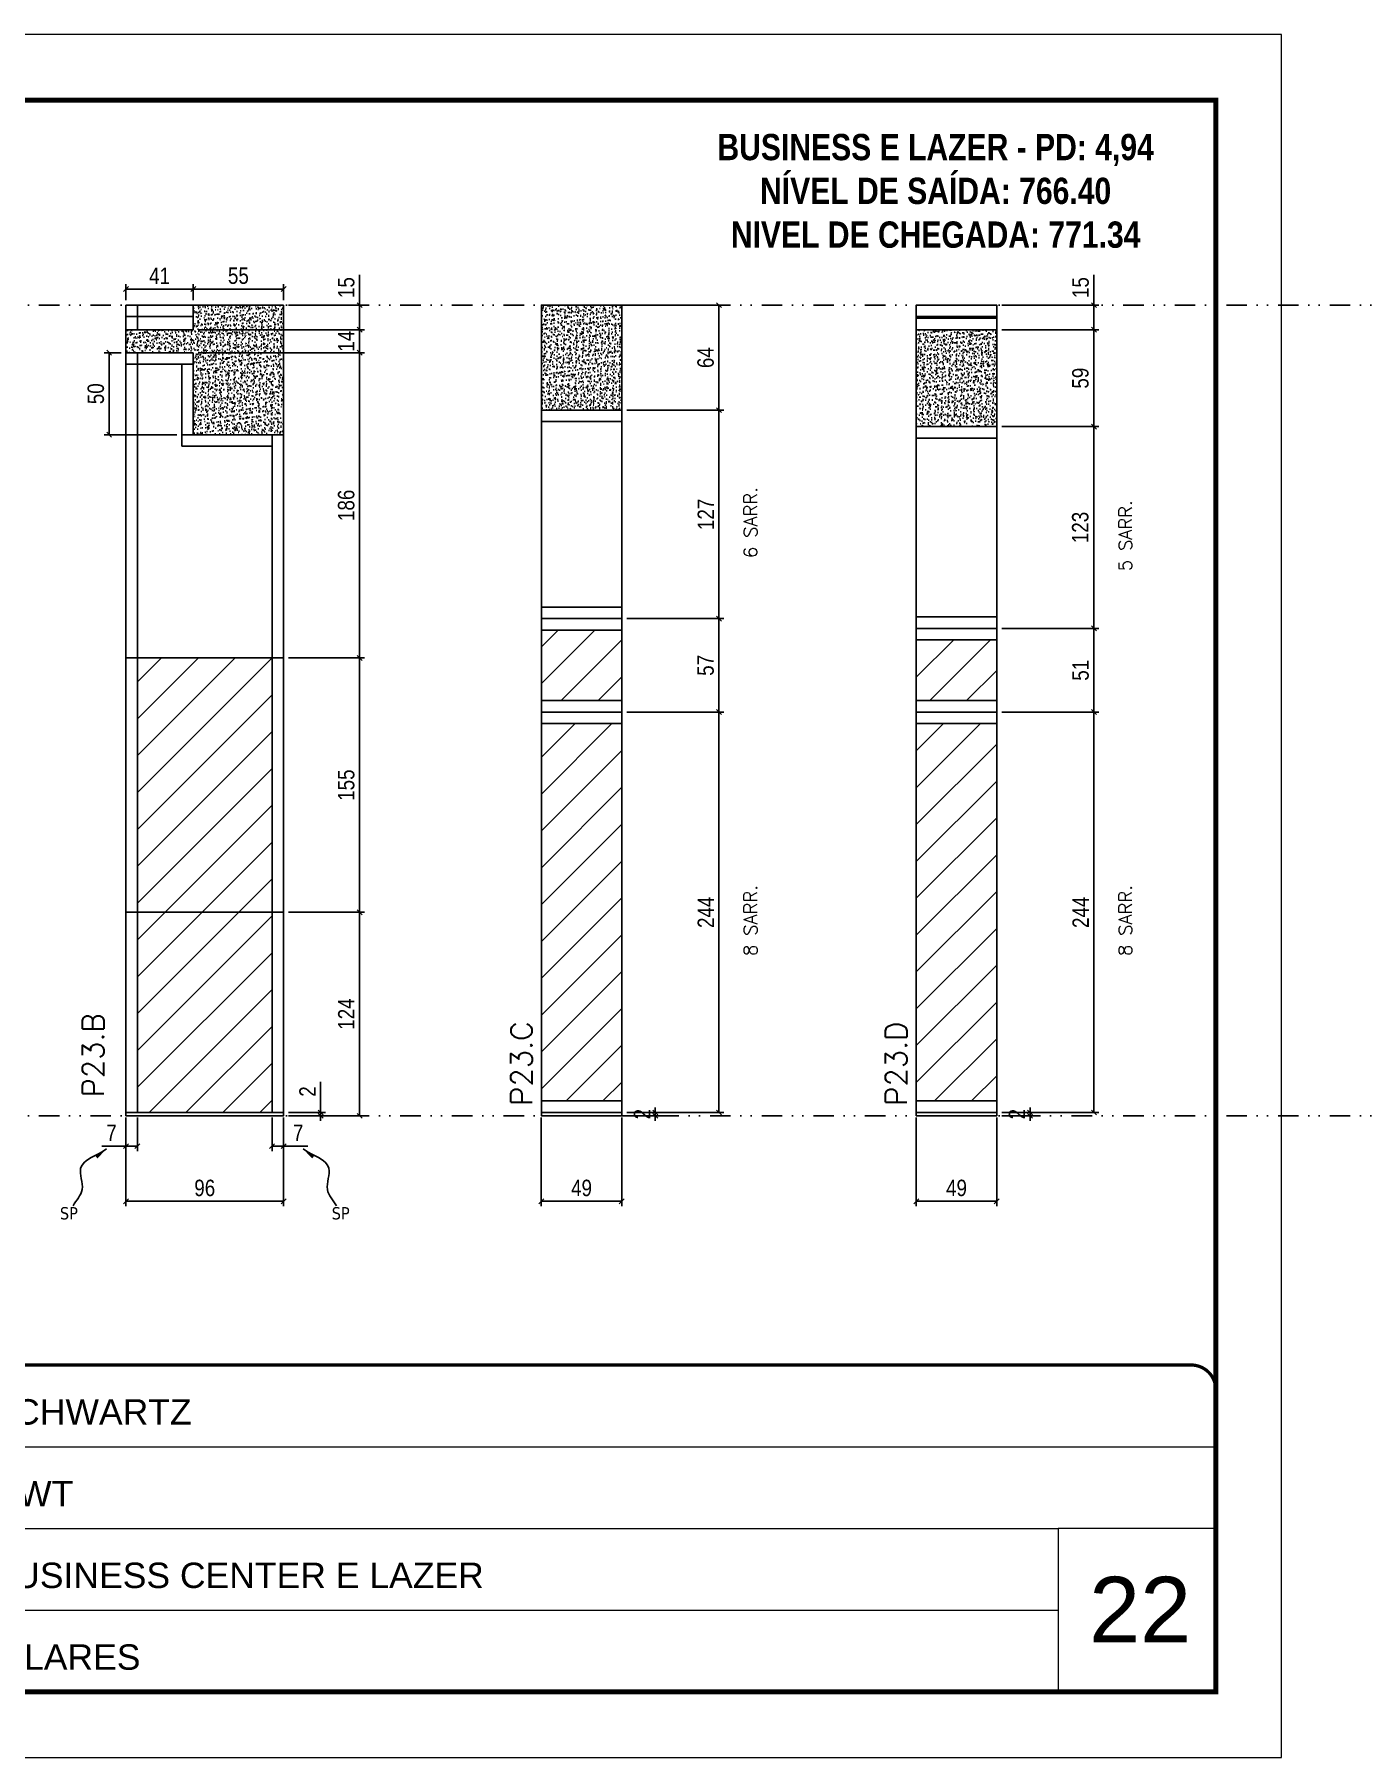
# Model space of a CAD drawing. Extents: x 13379 to 23315, y 867 to 16997.
# Drawn here: x 16710 to 17519, y 10056 to 11106 of the extents above; entities that cross this region are included whole.
import ezdxf

# ---------------------------------------------------------------- set-up
doc = ezdxf.new("R2010")
doc.units = 0
for name, pattern in [('CONTINUO', [0]), ('DASHED', [0.75, 0.5, -0.25]), ('DIVIDE2', [0.625, 0.25, -0.125, 0, -0.125, 0, -0.125]), ('HIDDEN', [0.375, 0.25, -0.125])]:
    doc.linetypes.add(name, pattern=pattern)
for name, color, linetype, lineweight in [('CARIMBO', 255, 'Continuous', 9), ('Folhas', 255, 'Continuous', 9), ('Hachura', 251, 'Continuous', 9), ('SARRAFO DE PRESSAO', 251, 'DASHED', 9), ('Texto Seção', 7, 'Continuous', 15)]:
    doc.layers.add(name, color=color, linetype=linetype, lineweight=lineweight)
for name, color, linetype in [('COTA', 241, 'Continuous'), ('NOMENCLATURA', 7, 'Continuous'), ('Nível', 160, 'Continuous'), ('Painéis', 200, 'Continuous'), ('SARR_2.2x7', 40, 'Continuous'), ('Sarrafo de Pressão', 42, 'HIDDEN'), ('texto', 7, 'Continuous')]:
    doc.layers.add(name, color=color, linetype=linetype)
doc.styles.add('ARIAL', font='arial.ttf')
doc.styles.add('COTA TECNICA', font='techl___.ttf', dxfattribs={"height": 10})
doc.styles.add('COTA TECNICA-50', font='techl___.ttf', dxfattribs={"height": 10})
doc.styles.add('REGUA-120', font='ROMANS.shx', dxfattribs={"height": 15})
doc.styles.add('ROMANC', font='techb___.ttf', dxfattribs={"height": 2.5})
doc.styles.add('ROMANS', font='romans.shx')
doc.styles.get("Standard").update_dxf_attribs({"font": 'arial.ttf'})
doc.styles.add('Tecnologia', font='')
doc.styles.get('Tecnologia').set_extended_font_data('Forgotten Futurist')
doc.dimstyles.new('COTA PAINEL-50', dxfattribs={"dimtxt": 10, "dimasz": 3, "dimexe": 3, "dimexo": 3, "dimgap": 3, "dimtad": 1, "dimdec": 1, "dimzin": 12, "dimdsep": 46, "dimtxsty": 'COTA TECNICA-50', "dimblk1": 'OBLIQUE', "dimblk2": 'OBLIQUE', "dimsah": 1, "dimcen": 0.9, "dimclrd": 4, "dimclre": 4, "dimclrt": 240, "dimadec": 1, "dimazin": 3, "dimtfac": 1, "dimtdec": 1, "dimtmove": 0, "dimatfit": 3, "dimfxl": 1, "dimtolj": 1, "dimtzin": 12, "dimarcsym": 0})
doc.dimstyles.new('PAINEL', dxfattribs={"dimtxt": 10, "dimasz": 3, "dimexe": 3, "dimexo": 3, "dimgap": 3, "dimtad": 1, "dimdec": 1, "dimzin": 12, "dimdsep": 46, "dimtxsty": 'COTA TECNICA', "dimblk1": 'OBLIQUE', "dimblk2": 'OBLIQUE', "dimsah": 1, "dimcen": 0.9, "dimclrd": 4, "dimclre": 4, "dimclrt": 240, "dimadec": 1, "dimazin": 3, "dimtfac": 1, "dimtdec": 1, "dimtmove": 0, "dimatfit": 3, "dimfxl": 1, "dimtolj": 1, "dimtzin": 12, "dimarcsym": 0})
doc.dimstyles.get("Standard").update_dxf_attribs({"dimtxt": 0.18, "dimasz": 0.18, "dimexe": 0.18, "dimexo": 0.0625, "dimgap": 0.09, "dimtad": 0, "dimtih": 1, "dimtoh": 1, "dimdec": 4, "dimzin": 0, "dimdsep": 46, "dimtxsty": 'Standard', "dimcen": 0.09, "dimadec": 0, "dimazin": 0, "dimtfac": 1, "dimtdec": 4, "dimtofl": 0, "dimtmove": 0, "dimatfit": 3, "dimfxl": 1, "dimtolj": 1, "dimtzin": 0, "dimarcsym": 0})

# ---------------------------------------------------------------- blocks, each defined once
blk = doc.blocks.new('9999999999')
at = {"color": 30, "linetype": 'CONTINUO'}
for p, q in [((98564.6, 34230.2), (98564.6, 34429.4)), ((98564.6, 34379.6), (99584, 34379.6)), ((98564.6, 34329.8), (99488, 34329.8)), ((99584, 34329.8), (99488, 34329.8)), ((99488, 34329.8), (99488, 34230.2)), ((98564.6, 34280), (99488, 34280))]:
    blk.add_line(p, q, dxfattribs=at)
at = {"color": 30, "linetype": 'CONTINUO', "const_width": 2}
blk.add_lwpolyline([(99584, 34230.2), (99584, 34414.4, 0.414214), (99569, 34429.4), (98229, 34429.4, 0.414214), (98214, 34414.4), (98214, 34245.2, 0.414214), (98229, 34230.2), (99584, 34230.2)], format="xyb", dxfattribs=at)
at = {"layer": 'Folhas'}
blk.add_lwpolyline([(98139, 34190.2), (99624, 34190.2), (99624, 35240.2), (98139, 35240.2)], close=True, dxfattribs=at)
at = {"layer": 'Folhas', "color": 30, "const_width": 3}
blk.add_lwpolyline([(98214, 34230.2), (99584, 34230.2), (99584, 35200.2), (98214, 35200.2)], close=True, dxfattribs=at)
at = {"color": 7, "linetype": 'Continuous', "ltscale": 5, "style": 'ARIAL'}
for s, height, p in [('SCHWARTZ', 15.48, (98837.7, 34393.1)), ('GWT', 15.48, (98837.7, 34343.3)), ('BUSINESS CENTER E LAZER', 15.483, (98837.7, 34293.5)), ('NOVA SISTEMAS CONSTRUTIVOS', 11.059, (98263.2, 34267.2)), ('PILARES', 15.48, (98837.7, 34243.7))]:
    blk.add_text(s, height=height, dxfattribs=at).set_placement(p)
at = {"layer": 'Folhas', "color": 7, "style": 'Tecnologia', "width": 1.5}
for s, p in [('CLIENTE:', (98573.7, 34397.2)), ('OBRA:', (98573.7, 34347.3)), ('PAVIMENTO:', (98573.7, 34297.5)), ('PROJETO:', (98573.7, 34247.7))]:
    blk.add_text(s, height=14, dxfattribs=at).set_placement(p)
blk = doc.blocks.new('_Oblique')
at = {"color": 0, "linetype": 'ByBlock', "lineweight": -2}
blk.add_line((-0.5, -0.5), (0.5, 0.5), dxfattribs=at)
blk = doc.blocks.new('*D676')
at = {"layer": 'COTA', "color": 4, "lineweight": -2, "transparency": 16777216}
for p, q in [((16765.7, 10445.7), (16765.7, 10391.6)), ((16861.7, 10445.7), (16861.7, 10391.6)), ((16765.7, 10394.6), (16861.7, 10394.6))]:
    blk.add_line(p, q, dxfattribs=at)
at = {"layer": 'Defpoints', "color": 0, "transparency": 16777216}
for p in [(16765.7, 10448.7), (16861.7, 10448.7), (16861.7, 10394.6)]:
    blk.add_point(p, dxfattribs=at)
at = {"layer": 'COTA', "color": 4, "lineweight": -2, "transparency": 16777216, "xscale": 3, "yscale": 3, "zscale": 3, "rotation": 180}
blk.add_blockref('_Oblique', (16765.7, 10394.6), dxfattribs=at)
at = {"layer": 'COTA', "color": 4, "lineweight": -2, "transparency": 16777216, "xscale": 3, "yscale": 3, "zscale": 3}
blk.add_blockref('_Oblique', (16861.7, 10394.6), dxfattribs=at)
at = {"layer": 'COTA', "color": 240, "transparency": 16777216, "insert": (16813.7, 10402.7), "char_height": 10, "attachment_point": 5, "style": 'COTA TECNICA'}
blk.add_mtext('\\A1;96', dxfattribs=at)
blk = doc.blocks.new('*D677')
at = {"layer": 'COTA', "color": 4, "lineweight": -2, "transparency": 16777216}
for p, q in [((16864.7, 10570.7), (16911, 10570.7)), ((16908, 10446.7), (16908, 10570.7)), ((16864.7, 10446.7), (16911, 10446.7))]:
    blk.add_line(p, q, dxfattribs=at)
at = {"layer": 'Defpoints', "color": 0, "transparency": 16777216}
for p in [(16861.7, 10570.7), (16908, 10570.7), (16861.7, 10446.7)]:
    blk.add_point(p, dxfattribs=at)
at = {"layer": 'COTA', "color": 4, "lineweight": -2, "transparency": 16777216, "xscale": 3, "yscale": 3, "zscale": 3}
for p, rotation in [((16908, 10570.7), 90), ((16908, 10446.7), 270)]:
    blk.add_blockref('_Oblique', p, dxfattribs=dict(at, rotation=rotation))
at = {"layer": 'COTA', "color": 240, "transparency": 16777216, "insert": (16899.9, 10508.7), "char_height": 10, "attachment_point": 5, "rotation": 90, "style": 'COTA TECNICA-50'}
blk.add_mtext('\\A1;124', dxfattribs=at)
blk = doc.blocks.new('*D678')
at = {"layer": 'COTA', "color": 4, "lineweight": -2, "transparency": 16777216}
for p, q in [((16884.3, 10448.7), (16884.3, 10467.5)), ((16864.7, 10448.7), (16887.3, 10448.7)), ((16884.3, 10446.7), (16884.3, 10448.7)), ((16864.7, 10446.7), (16887.3, 10446.7)), ((16884.3, 10446.7), (16884.3, 10443.7))]:
    blk.add_line(p, q, dxfattribs=at)
at = {"layer": 'Defpoints', "color": 0, "transparency": 16777216}
for p in [(16861.7, 10448.7), (16861.7, 10446.7), (16884.3, 10446.7)]:
    blk.add_point(p, dxfattribs=at)
at = {"layer": 'COTA', "color": 4, "lineweight": -2, "transparency": 16777216, "xscale": 3, "yscale": 3, "zscale": 3}
for p, rotation in [((16884.3, 10448.7), 270), ((16884.3, 10446.7), 90)]:
    blk.add_blockref('_Oblique', p, dxfattribs=dict(at, rotation=rotation))
at = {"layer": 'COTA', "color": 240, "transparency": 16777216, "insert": (16876.3, 10461.5), "char_height": 10, "attachment_point": 5, "rotation": 90, "style": 'COTA TECNICA-50'}
blk.add_mtext('\\A1;2', dxfattribs=at)
blk = doc.blocks.new('*D679')
at = {"layer": 'COTA', "color": 4, "lineweight": -2, "transparency": 16777216}
for p, q in [((16765.7, 10443.7), (16765.7, 10425.2)), ((16772.7, 10445.7), (16772.7, 10425.2)), ((16765.7, 10428.2), (16751, 10428.2)), ((16772.7, 10428.2), (16765.7, 10428.2))]:
    blk.add_line(p, q, dxfattribs=at)
at = {"layer": 'Defpoints', "color": 0, "transparency": 16777216}
for p in [(16772.7, 10448.7), (16765.7, 10446.7), (16765.7, 10428.2)]:
    blk.add_point(p, dxfattribs=at)
at = {"layer": 'COTA', "color": 4, "lineweight": -2, "transparency": 16777216, "xscale": 3, "yscale": 3, "zscale": 3, "rotation": 180}
blk.add_blockref('_Oblique', (16765.7, 10428.2), dxfattribs=at)
at = {"layer": 'COTA', "color": 4, "lineweight": -2, "transparency": 16777216, "xscale": 3, "yscale": 3, "zscale": 3}
blk.add_blockref('_Oblique', (16772.7, 10428.2), dxfattribs=at)
at = {"layer": 'COTA', "color": 240, "transparency": 16777216, "insert": (16756.9, 10436.3), "char_height": 10, "attachment_point": 5, "style": 'COTA TECNICA-50'}
blk.add_mtext('\\A1;7', dxfattribs=at)
blk = doc.blocks.new('*D680')
at = {"layer": 'COTA', "color": 4, "lineweight": -2, "transparency": 16777216}
for p, q in [((16854.7, 10445.7), (16854.7, 10425.2)), ((16861.7, 10443.7), (16861.7, 10425.2)), ((16854.7, 10428.2), (16861.7, 10428.2)), ((16861.7, 10428.2), (16876.5, 10428.2))]:
    blk.add_line(p, q, dxfattribs=at)
at = {"layer": 'Defpoints', "color": 0, "transparency": 16777216}
for p in [(16854.7, 10448.7), (16861.7, 10446.7), (16861.7, 10428.2)]:
    blk.add_point(p, dxfattribs=at)
at = {"layer": 'COTA', "color": 4, "lineweight": -2, "transparency": 16777216, "xscale": 3, "yscale": 3, "zscale": 3, "rotation": 180}
blk.add_blockref('_Oblique', (16854.7, 10428.2), dxfattribs=at)
at = {"layer": 'COTA', "color": 4, "lineweight": -2, "transparency": 16777216, "xscale": 3, "yscale": 3, "zscale": 3}
blk.add_blockref('_Oblique', (16861.7, 10428.2), dxfattribs=at)
at = {"layer": 'COTA', "color": 240, "transparency": 16777216, "insert": (16870.6, 10436.3), "char_height": 10, "attachment_point": 5, "style": 'COTA TECNICA-50'}
blk.add_mtext('\\A1;7', dxfattribs=at)
blk = doc.blocks.new('*D686')
at = {"layer": 'COTA', "color": 4, "lineweight": -2, "transparency": 16777216}
for p, q in [((17070.7, 10940.7), (17129.9, 10940.7)), ((17126.9, 10876.7), (17126.9, 10940.7)), ((17070.7, 10876.7), (17129.9, 10876.7))]:
    blk.add_line(p, q, dxfattribs=at)
at = {"layer": 'Defpoints', "color": 0, "transparency": 16777216}
for p in [(17067.7, 10940.7), (17126.9, 10940.7), (17067.7, 10876.7)]:
    blk.add_point(p, dxfattribs=at)
at = {"layer": 'COTA', "color": 4, "lineweight": -2, "transparency": 16777216, "xscale": 3, "yscale": 3, "zscale": 3}
for p, rotation in [((17126.9, 10940.7), 90), ((17126.9, 10876.7), 270)]:
    blk.add_blockref('_Oblique', p, dxfattribs=dict(at, rotation=rotation))
at = {"layer": 'COTA', "color": 240, "transparency": 16777216, "insert": (17118.8, 10908.7), "char_height": 10, "attachment_point": 5, "rotation": 90, "style": 'COTA TECNICA'}
blk.add_mtext('\\A1;64', dxfattribs=at)
blk = doc.blocks.new('*D687')
at = {"layer": 'COTA', "color": 4, "lineweight": -2, "transparency": 16777216}
for p, q in [((17018.7, 10445.7), (17018.7, 10391.6)), ((17067.7, 10445.7), (17067.7, 10391.6)), ((17018.7, 10394.6), (17067.7, 10394.6))]:
    blk.add_line(p, q, dxfattribs=at)
at = {"layer": 'Defpoints', "color": 0, "transparency": 16777216}
for p in [(17018.7, 10448.7), (17067.7, 10448.7), (17067.7, 10394.6)]:
    blk.add_point(p, dxfattribs=at)
at = {"layer": 'COTA', "color": 4, "lineweight": -2, "transparency": 16777216, "xscale": 3, "yscale": 3, "zscale": 3, "rotation": 180}
blk.add_blockref('_Oblique', (17018.7, 10394.6), dxfattribs=at)
at = {"layer": 'COTA', "color": 4, "lineweight": -2, "transparency": 16777216, "xscale": 3, "yscale": 3, "zscale": 3}
blk.add_blockref('_Oblique', (17067.7, 10394.6), dxfattribs=at)
at = {"layer": 'COTA', "color": 240, "transparency": 16777216, "insert": (17043.2, 10402.7), "char_height": 10, "attachment_point": 5, "style": 'COTA TECNICA'}
blk.add_mtext('\\A1;49', dxfattribs=at)
blk = doc.blocks.new('*D688')
at = {"layer": 'COTA', "color": 4, "lineweight": -2, "transparency": 16777216}
for p, q in [((17070.7, 10692.7), (17129.9, 10692.7)), ((17126.9, 10448.7), (17126.9, 10692.7)), ((17070.7, 10448.7), (17129.9, 10448.7))]:
    blk.add_line(p, q, dxfattribs=at)
at = {"layer": 'Defpoints', "color": 0, "transparency": 16777216}
for p in [(17067.7, 10692.7), (17126.9, 10692.7), (17067.7, 10448.7)]:
    blk.add_point(p, dxfattribs=at)
at = {"layer": 'COTA', "color": 4, "lineweight": -2, "transparency": 16777216, "xscale": 3, "yscale": 3, "zscale": 3}
for p, rotation in [((17126.9, 10692.7), 90), ((17126.9, 10448.7), 270)]:
    blk.add_blockref('_Oblique', p, dxfattribs=dict(at, rotation=rotation))
at = {"layer": 'COTA', "color": 240, "transparency": 16777216, "insert": (17118.9, 10570.7), "char_height": 10, "attachment_point": 5, "rotation": 90, "style": 'COTA TECNICA'}
blk.add_mtext('\\A1;244', dxfattribs=at)
blk = doc.blocks.new('*D689')
at = {"layer": 'COTA', "color": 4, "lineweight": -2, "transparency": 16777216}
for p, q in [((17070.7, 10448.7), (17091.1, 10448.7)), ((17088.1, 10448.7), (17088.1, 10451.7)), ((17088.1, 10446.7), (17088.1, 10448.7)), ((17070.7, 10446.7), (17091.1, 10446.7)), ((17088.1, 10446.7), (17088.1, 10443.7))]:
    blk.add_line(p, q, dxfattribs=at)
at = {"layer": 'Defpoints', "color": 0, "transparency": 16777216}
for p in [(17067.7, 10448.7), (17088.1, 10448.7), (17067.7, 10446.7)]:
    blk.add_point(p, dxfattribs=at)
at = {"layer": 'COTA', "color": 4, "lineweight": -2, "transparency": 16777216, "xscale": 3, "yscale": 3, "zscale": 3}
for p, rotation in [((17088.1, 10448.7), 270), ((17088.1, 10446.7), 90)]:
    blk.add_blockref('_Oblique', p, dxfattribs=dict(at, rotation=rotation))
at = {"layer": 'COTA', "color": 240, "transparency": 16777216, "insert": (17080.1, 10447.7), "char_height": 10, "attachment_point": 5, "rotation": 90, "style": 'COTA TECNICA-50'}
blk.add_mtext('\\A1;2', dxfattribs=at)
blk = doc.blocks.new('*D690')
at = {"layer": 'COTA', "color": 4, "lineweight": -2, "transparency": 16777216}
for p, q in [((17299.1, 10925.7), (17358.3, 10925.7)), ((17355.3, 10866.7), (17355.3, 10925.7)), ((17299.1, 10866.7), (17358.3, 10866.7))]:
    blk.add_line(p, q, dxfattribs=at)
at = {"layer": 'Defpoints', "color": 0, "transparency": 16777216}
for p in [(17296.1, 10925.7), (17355.3, 10925.7), (17296.1, 10866.7)]:
    blk.add_point(p, dxfattribs=at)
at = {"layer": 'COTA', "color": 4, "lineweight": -2, "transparency": 16777216, "xscale": 3, "yscale": 3, "zscale": 3}
for p, rotation in [((17355.3, 10925.7), 90), ((17355.3, 10866.7), 270)]:
    blk.add_blockref('_Oblique', p, dxfattribs=dict(at, rotation=rotation))
at = {"layer": 'COTA', "color": 240, "transparency": 16777216, "insert": (17347.1, 10896.2), "char_height": 10, "attachment_point": 5, "rotation": 90, "style": 'COTA TECNICA'}
blk.add_mtext('\\A1;59', dxfattribs=at)
blk = doc.blocks.new('*D691')
at = {"layer": 'COTA', "color": 4, "lineweight": -2, "transparency": 16777216}
for p, q in [((17247.1, 10445.7), (17247.1, 10391.6)), ((17296.1, 10445.7), (17296.1, 10391.6)), ((17247.1, 10394.6), (17296.1, 10394.6))]:
    blk.add_line(p, q, dxfattribs=at)
at = {"layer": 'Defpoints', "color": 0, "transparency": 16777216}
for p in [(17247.1, 10448.7), (17296.1, 10448.7), (17296.1, 10394.6)]:
    blk.add_point(p, dxfattribs=at)
at = {"layer": 'COTA', "color": 4, "lineweight": -2, "transparency": 16777216, "xscale": 3, "yscale": 3, "zscale": 3, "rotation": 180}
blk.add_blockref('_Oblique', (17247.1, 10394.6), dxfattribs=at)
at = {"layer": 'COTA', "color": 4, "lineweight": -2, "transparency": 16777216, "xscale": 3, "yscale": 3, "zscale": 3}
blk.add_blockref('_Oblique', (17296.1, 10394.6), dxfattribs=at)
at = {"layer": 'COTA', "color": 240, "transparency": 16777216, "insert": (17271.6, 10402.7), "char_height": 10, "attachment_point": 5, "style": 'COTA TECNICA'}
blk.add_mtext('\\A1;49', dxfattribs=at)
blk = doc.blocks.new('*D692')
at = {"layer": 'COTA', "color": 4, "lineweight": -2, "transparency": 16777216}
for p, q in [((17299.1, 10692.7), (17358.3, 10692.7)), ((17355.3, 10448.7), (17355.3, 10692.7)), ((17299.1, 10448.7), (17358.3, 10448.7))]:
    blk.add_line(p, q, dxfattribs=at)
at = {"layer": 'Defpoints', "color": 0, "transparency": 16777216}
for p in [(17296.1, 10692.7), (17355.3, 10692.7), (17296.1, 10448.7)]:
    blk.add_point(p, dxfattribs=at)
at = {"layer": 'COTA', "color": 4, "lineweight": -2, "transparency": 16777216, "xscale": 3, "yscale": 3, "zscale": 3}
for p, rotation in [((17355.3, 10692.7), 90), ((17355.3, 10448.7), 270)]:
    blk.add_blockref('_Oblique', p, dxfattribs=dict(at, rotation=rotation))
at = {"layer": 'COTA', "color": 240, "transparency": 16777216, "insert": (17347.2, 10570.7), "char_height": 10, "attachment_point": 5, "rotation": 90, "style": 'COTA TECNICA'}
blk.add_mtext('\\A1;244', dxfattribs=at)
blk = doc.blocks.new('*D693')
at = {"layer": 'COTA', "color": 4, "lineweight": -2, "transparency": 16777216}
for p, q in [((17299.1, 10743.7), (17358.3, 10743.7)), ((17355.3, 10692.7), (17355.3, 10743.7)), ((17299.1, 10692.7), (17358.3, 10692.7))]:
    blk.add_line(p, q, dxfattribs=at)
at = {"layer": 'Defpoints', "color": 0, "transparency": 16777216}
for p in [(17296.1, 10743.7), (17355.3, 10743.7), (17296.1, 10692.7)]:
    blk.add_point(p, dxfattribs=at)
at = {"layer": 'COTA', "color": 4, "lineweight": -2, "transparency": 16777216, "xscale": 3, "yscale": 3, "zscale": 3}
for p, rotation in [((17355.3, 10743.7), 90), ((17355.3, 10692.7), 270)]:
    blk.add_blockref('_Oblique', p, dxfattribs=dict(at, rotation=rotation))
at = {"layer": 'COTA', "color": 240, "transparency": 16777216, "insert": (17347.2, 10718.2), "char_height": 10, "attachment_point": 5, "rotation": 90, "style": 'COTA TECNICA'}
blk.add_mtext('\\A1;51', dxfattribs=at)
blk = doc.blocks.new('*D694')
at = {"layer": 'COTA', "color": 4, "lineweight": -2, "transparency": 16777216}
for p, q in [((17299.1, 10448.7), (17319.4, 10448.7)), ((17316.4, 10448.7), (17316.4, 10451.7)), ((17316.4, 10446.7), (17316.4, 10448.7)), ((17299.1, 10446.7), (17319.4, 10446.7)), ((17316.4, 10446.7), (17316.4, 10443.7))]:
    blk.add_line(p, q, dxfattribs=at)
at = {"layer": 'Defpoints', "color": 0, "transparency": 16777216}
for p in [(17296.1, 10448.7), (17316.4, 10448.7), (17296.1, 10446.7)]:
    blk.add_point(p, dxfattribs=at)
at = {"layer": 'COTA', "color": 4, "lineweight": -2, "transparency": 16777216, "xscale": 3, "yscale": 3, "zscale": 3}
for p, rotation in [((17316.4, 10448.7), 270), ((17316.4, 10446.7), 90)]:
    blk.add_blockref('_Oblique', p, dxfattribs=dict(at, rotation=rotation))
at = {"layer": 'COTA', "color": 240, "transparency": 16777216, "insert": (17308.4, 10447.7), "char_height": 10, "attachment_point": 5, "rotation": 90, "style": 'COTA TECNICA-50'}
blk.add_mtext('\\A1;2', dxfattribs=at)
blk = doc.blocks.new('*D701')
at = {"layer": 'COTA', "color": 4, "lineweight": -2, "transparency": 16777216}
for p, q in [((16864.7, 10725.7), (16911, 10725.7)), ((16908, 10570.7), (16908, 10725.7)), ((16864.7, 10570.7), (16911, 10570.7))]:
    blk.add_line(p, q, dxfattribs=at)
at = {"layer": 'Defpoints', "color": 0, "transparency": 16777216}
for p in [(16861.7, 10725.7), (16908, 10725.7), (16861.7, 10570.7)]:
    blk.add_point(p, dxfattribs=at)
at = {"layer": 'COTA', "color": 4, "lineweight": -2, "transparency": 16777216, "xscale": 3, "yscale": 3, "zscale": 3}
for p, rotation in [((16908, 10725.7), 90), ((16908, 10570.7), 270)]:
    blk.add_blockref('_Oblique', p, dxfattribs=dict(at, rotation=rotation))
at = {"layer": 'COTA', "color": 240, "transparency": 16777216, "insert": (16899.9, 10648.2), "char_height": 10, "attachment_point": 5, "rotation": 90, "style": 'COTA TECNICA'}
blk.add_mtext('\\A1;155', dxfattribs=at)
blk = doc.blocks.new('*D702')
at = {"layer": 'COTA', "color": 4, "lineweight": -2, "transparency": 16777216}
for p, q in [((16806.7, 10943.7), (16806.7, 10953.5)), ((16861.7, 10943.7), (16861.7, 10953.5)), ((16861.7, 10950.5), (16806.7, 10950.5))]:
    blk.add_line(p, q, dxfattribs=at)
at = {"layer": 'Defpoints', "color": 0, "transparency": 16777216}
for p in [(16806.7, 10950.5), (16806.7, 10940.7), (16861.7, 10940.7)]:
    blk.add_point(p, dxfattribs=at)
at = {"layer": 'COTA', "color": 4, "lineweight": -2, "transparency": 16777216, "xscale": 3, "yscale": 3, "zscale": 3, "rotation": 180}
blk.add_blockref('_Oblique', (16806.7, 10950.5), dxfattribs=at)
at = {"layer": 'COTA', "color": 4, "lineweight": -2, "transparency": 16777216, "xscale": 3, "yscale": 3, "zscale": 3}
blk.add_blockref('_Oblique', (16861.7, 10950.5), dxfattribs=at)
at = {"layer": 'COTA', "color": 240, "transparency": 16777216, "insert": (16834.2, 10958.6), "char_height": 10, "attachment_point": 5, "style": 'COTA TECNICA'}
blk.add_mtext('\\A1;55', dxfattribs=at)
blk = doc.blocks.new('*D703')
at = {"layer": 'COTA', "color": 4, "lineweight": -2, "transparency": 16777216}
for p, q in [((16765.7, 10943.7), (16765.7, 10953.5)), ((16806.7, 10943.7), (16806.7, 10953.5)), ((16765.7, 10950.5), (16806.7, 10950.5))]:
    blk.add_line(p, q, dxfattribs=at)
at = {"layer": 'Defpoints', "color": 0, "transparency": 16777216}
for p in [(16806.7, 10950.5), (16765.7, 10940.7), (16806.7, 10940.7)]:
    blk.add_point(p, dxfattribs=at)
at = {"layer": 'COTA', "color": 4, "lineweight": -2, "transparency": 16777216, "xscale": 3, "yscale": 3, "zscale": 3, "rotation": 180}
blk.add_blockref('_Oblique', (16765.7, 10950.5), dxfattribs=at)
at = {"layer": 'COTA', "color": 4, "lineweight": -2, "transparency": 16777216, "xscale": 3, "yscale": 3, "zscale": 3}
blk.add_blockref('_Oblique', (16806.7, 10950.5), dxfattribs=at)
at = {"layer": 'COTA', "color": 240, "transparency": 16777216, "insert": (16786.2, 10958.6), "char_height": 10, "attachment_point": 5, "style": 'COTA TECNICA'}
blk.add_mtext('\\A1;41', dxfattribs=at)
blk = doc.blocks.new('*D706')
at = {"layer": 'COTA', "color": 4, "lineweight": -2, "transparency": 16777216}
for p, q in [((16809.7, 10911.7), (16911, 10911.7)), ((16908, 10725.7), (16908, 10911.7)), ((16864.7, 10725.7), (16911, 10725.7))]:
    blk.add_line(p, q, dxfattribs=at)
at = {"layer": 'Defpoints', "color": 0, "transparency": 16777216}
for p in [(16806.7, 10911.7), (16908, 10911.7), (16861.7, 10725.7)]:
    blk.add_point(p, dxfattribs=at)
at = {"layer": 'COTA', "color": 4, "lineweight": -2, "transparency": 16777216, "xscale": 3, "yscale": 3, "zscale": 3}
for p, rotation in [((16908, 10911.7), 90), ((16908, 10725.7), 270)]:
    blk.add_blockref('_Oblique', p, dxfattribs=dict(at, rotation=rotation))
at = {"layer": 'COTA', "color": 240, "transparency": 16777216, "insert": (16899.9, 10818.7), "char_height": 10, "attachment_point": 5, "rotation": 90, "style": 'COTA TECNICA'}
blk.add_mtext('\\A1;186', dxfattribs=at)
blk = doc.blocks.new('*D707')
at = {"layer": 'COTA', "color": 4, "lineweight": -2, "transparency": 16777216}
for p, q in [((16809.7, 10925.7), (16911, 10925.7)), ((16908, 10911.7), (16908, 10925.7)), ((16809.7, 10911.7), (16911, 10911.7))]:
    blk.add_line(p, q, dxfattribs=at)
at = {"layer": 'Defpoints', "color": 0, "transparency": 16777216}
for p in [(16806.7, 10925.7), (16908, 10925.7), (16806.7, 10911.7)]:
    blk.add_point(p, dxfattribs=at)
at = {"layer": 'COTA', "color": 4, "lineweight": -2, "transparency": 16777216, "xscale": 3, "yscale": 3, "zscale": 3}
for p, rotation in [((16908, 10925.7), 90), ((16908, 10911.7), 270)]:
    blk.add_blockref('_Oblique', p, dxfattribs=dict(at, rotation=rotation))
at = {"layer": 'COTA', "color": 240, "transparency": 16777216, "insert": (16899.9, 10918.7), "char_height": 10, "attachment_point": 5, "rotation": 90, "style": 'COTA TECNICA'}
blk.add_mtext('\\A1;14', dxfattribs=at)
blk = doc.blocks.new('*D708')
at = {"layer": 'COTA', "color": 4, "lineweight": -2, "transparency": 16777216}
for p, q in [((16908, 10940.7), (16908, 10959.1)), ((16864.7, 10940.7), (16911, 10940.7)), ((16908, 10925.7), (16908, 10940.7)), ((16809.7, 10925.7), (16911, 10925.7))]:
    blk.add_line(p, q, dxfattribs=at)
at = {"layer": 'Defpoints', "color": 0, "transparency": 16777216}
for p in [(16861.7, 10940.7), (16908, 10940.7), (16806.7, 10925.7)]:
    blk.add_point(p, dxfattribs=at)
at = {"layer": 'COTA', "color": 4, "lineweight": -2, "transparency": 16777216, "xscale": 3, "yscale": 3, "zscale": 3}
for p, rotation in [((16908, 10940.7), 90), ((16908, 10925.7), 270)]:
    blk.add_blockref('_Oblique', p, dxfattribs=dict(at, rotation=rotation))
at = {"layer": 'COTA', "color": 240, "transparency": 16777216, "insert": (16899.9, 10951.4), "char_height": 10, "attachment_point": 5, "rotation": 90, "style": 'COTA TECNICA'}
blk.add_mtext('\\A1;15', dxfattribs=at)
blk = doc.blocks.new('*D709')
at = {"layer": 'COTA', "color": 4, "lineweight": -2, "transparency": 16777216}
for p, q in [((16762.7, 10911.7), (16752.5, 10911.7)), ((16755.5, 10861.7), (16755.5, 10911.7)), ((16796.7, 10861.7), (16752.5, 10861.7))]:
    blk.add_line(p, q, dxfattribs=at)
at = {"layer": 'Defpoints', "color": 0, "transparency": 16777216}
for p in [(16755.5, 10911.7), (16765.7, 10911.7), (16799.7, 10861.7)]:
    blk.add_point(p, dxfattribs=at)
at = {"layer": 'COTA', "color": 4, "lineweight": -2, "transparency": 16777216, "xscale": 3, "yscale": 3, "zscale": 3}
for p, rotation in [((16755.5, 10911.7), 90), ((16755.5, 10861.7), 270)]:
    blk.add_blockref('_Oblique', p, dxfattribs=dict(at, rotation=rotation))
at = {"layer": 'COTA', "color": 240, "transparency": 16777216, "insert": (16747.4, 10886.7), "char_height": 10, "attachment_point": 5, "rotation": 90, "style": 'COTA TECNICA'}
blk.add_mtext('\\A1;50', dxfattribs=at)
blk = doc.blocks.new('*D710')
at = {"layer": 'COTA', "color": 4, "lineweight": -2, "transparency": 16777216}
for p, q in [((17070.7, 10749.7), (17129.9, 10749.7)), ((17126.9, 10692.7), (17126.9, 10749.7)), ((17071.1, 10692.7), (17129.9, 10692.7))]:
    blk.add_line(p, q, dxfattribs=at)
at = {"layer": 'Defpoints', "color": 0, "transparency": 16777216}
for p in [(17067.7, 10749.7), (17126.9, 10749.7), (17068.1, 10692.7)]:
    blk.add_point(p, dxfattribs=at)
at = {"layer": 'COTA', "color": 4, "lineweight": -2, "transparency": 16777216, "xscale": 3, "yscale": 3, "zscale": 3}
for p, rotation in [((17126.9, 10749.7), 90), ((17126.9, 10692.7), 270)]:
    blk.add_blockref('_Oblique', p, dxfattribs=dict(at, rotation=rotation))
at = {"layer": 'COTA', "color": 240, "transparency": 16777216, "insert": (17118.8, 10721.2), "char_height": 10, "attachment_point": 5, "rotation": 90, "style": 'COTA TECNICA'}
blk.add_mtext('\\A1;57', dxfattribs=at)
blk = doc.blocks.new('*D711')
at = {"layer": 'COTA', "color": 4, "lineweight": -2, "transparency": 16777216}
for p, q in [((17070.7, 10876.7), (17129.9, 10876.7)), ((17126.9, 10749.7), (17126.9, 10876.7)), ((17070.7, 10749.7), (17129.9, 10749.7))]:
    blk.add_line(p, q, dxfattribs=at)
at = {"layer": 'Defpoints', "color": 0, "transparency": 16777216}
for p in [(17067.7, 10876.7), (17126.9, 10876.7), (17067.7, 10749.7)]:
    blk.add_point(p, dxfattribs=at)
at = {"layer": 'COTA', "color": 4, "lineweight": -2, "transparency": 16777216, "xscale": 3, "yscale": 3, "zscale": 3}
for p, rotation in [((17126.9, 10876.7), 90), ((17126.9, 10749.7), 270)]:
    blk.add_blockref('_Oblique', p, dxfattribs=dict(at, rotation=rotation))
at = {"layer": 'COTA', "color": 240, "transparency": 16777216, "insert": (17118.9, 10813.2), "char_height": 10, "attachment_point": 5, "rotation": 90, "style": 'COTA TECNICA'}
blk.add_mtext('\\A1;127', dxfattribs=at)
blk = doc.blocks.new('*D712')
at = {"layer": 'COTA', "color": 4, "lineweight": -2, "transparency": 16777216}
for p, q in [((17355.3, 10940.7), (17355.3, 10959.1)), ((17299.1, 10940.7), (17358.3, 10940.7)), ((17355.3, 10925.7), (17355.3, 10940.7)), ((17299.1, 10925.7), (17358.3, 10925.7))]:
    blk.add_line(p, q, dxfattribs=at)
at = {"layer": 'Defpoints', "color": 0, "transparency": 16777216}
for p in [(17296.1, 10940.7), (17355.3, 10940.7), (17296.1, 10925.7)]:
    blk.add_point(p, dxfattribs=at)
at = {"layer": 'COTA', "color": 4, "lineweight": -2, "transparency": 16777216, "xscale": 3, "yscale": 3, "zscale": 3}
for p, rotation in [((17355.3, 10940.7), 90), ((17355.3, 10925.7), 270)]:
    blk.add_blockref('_Oblique', p, dxfattribs=dict(at, rotation=rotation))
at = {"layer": 'COTA', "color": 240, "transparency": 16777216, "insert": (17347.2, 10951.4), "char_height": 10, "attachment_point": 5, "rotation": 90, "style": 'COTA TECNICA'}
blk.add_mtext('\\A1;15', dxfattribs=at)
blk = doc.blocks.new('*D713')
at = {"layer": 'COTA', "color": 4, "lineweight": -2, "transparency": 16777216}
for p, q in [((17299.1, 10866.7), (17358.3, 10866.7)), ((17355.3, 10743.7), (17355.3, 10866.7)), ((17299.1, 10743.7), (17358.3, 10743.7))]:
    blk.add_line(p, q, dxfattribs=at)
at = {"layer": 'Defpoints', "color": 0, "transparency": 16777216}
for p in [(17296.1, 10866.7), (17355.3, 10866.7), (17296.1, 10743.7)]:
    blk.add_point(p, dxfattribs=at)
at = {"layer": 'COTA', "color": 4, "lineweight": -2, "transparency": 16777216, "xscale": 3, "yscale": 3, "zscale": 3}
for p, rotation in [((17355.3, 10866.7), 90), ((17355.3, 10743.7), 270)]:
    blk.add_blockref('_Oblique', p, dxfattribs=dict(at, rotation=rotation))
at = {"layer": 'COTA', "color": 240, "transparency": 16777216, "insert": (17347, 10805.2), "char_height": 10, "attachment_point": 5, "rotation": 90, "style": 'COTA TECNICA'}
blk.add_mtext('\\A1;123', dxfattribs=at)

msp = doc.modelspace()

# ---------------------------------------------------------------- hatches: boundary and pattern name
at = {"layer": 'COTA'}
h = msp.add_hatch(dxfattribs=at)
h.set_pattern_fill('AR-CONC', color=256, scale=0.03)
h.paths.add_polyline_path([(16806.74, 10861.73), (16861.74, 10861.73), (16861.74, 10940.73), (16806.74, 10940.73), (16806.74, 10925.73), (16765.74, 10925.73), (16765.74, 10911.73), (16806.74, 10911.73)])
at = {"layer": 'COTA', "linetype": 'ByBlock'}
h = msp.add_hatch(dxfattribs=at)
h.set_pattern_fill('AR-CONC', color=256, scale=0.03)
h.set_pattern_definition([(50, (-113845.668, -18288.6855), (5.46554007, -0.47817257), [0.5715, -6.2865]), (355, (-113845.668, -18288.6855), (-1.05730264, 5.73170536), [0.4572, -5.02921753]), (100.4514447, (-113845.2124, -18288.7253), (4.40823741, 5.25353256), [0.48570026, -5.34270734]), (46.1842, (-113845.668, -18287.1615), (8.13237123, -1.26126984), [0.85725, -9.42975]), (96.6355576, (-113844.99, -18287.2666), (7.122124, 7.42278374), [0.7285507, -8.01406824]), (351.184151, (-113845.668, -18287.1615), (7.122124, 7.42278374), [0.685799, -7.54379196]), (21, (-113844.906, -18287.5425), (4.54843174, -3.06795595), [0.5715, -6.2865]), (326, (-113844.906, -18287.5425), (1.85406085, 5.52563898), [0.4572, -5.0292]), (71.451445, (-113844.527, -18287.798), (6.40249258, 2.45768307), [0.48570026, -5.34269813]), (37.5, (-113845.6679, -18288.6855), (0.092658098, 2.536651166), [0, -4.96824, 0, -5.1054, 0, -5.04825]), (7.5, (-113845.6679, -18288.6855), (2.004589875, 3.005417245), [0, -2.91084, 0, -4.85394, 0, -1.92405]), (327.5, (-113847.3671, -18288.6855), (4.067717855, -0.17186232), [0, -1.905, 0, -5.9436, 0, -7.8867]), (317.5, (-113848.129, -18288.6855), (4.44387544, 0.76279473), [0, -2.4765, 0, -3.94716, 0, -5.6007])])
h.paths.add_polyline_path([(17067.75, 10940.73), (17018.75, 10940.73), (17018.75, 10876.73), (17067.75, 10876.73)])
at = {"layer": 'COTA'}
h = msp.add_hatch(dxfattribs=at)
h.set_pattern_fill('AR-CONC', color=256, scale=0.03)
h.paths.add_polyline_path([(17296.09, 10925.73), (17247.09, 10925.73), (17247.09, 10866.73), (17296.09, 10866.73)])
at = {"layer": 'Hachura', "linetype": 'ByBlock'}
h = msp.add_hatch(dxfattribs=at)
h.set_pattern_fill('ANSI31', color=256, scale=5)
h.paths.add_polyline_path([(17067.75, 10685.73), (17018.75, 10685.73), (17018.75, 10455.73), (17067.75, 10455.73)])
h.paths.add_polyline_path([(17067.75, 10742.73), (17018.75, 10742.73), (17018.75, 10699.73), (17067.75, 10699.73)])
h = msp.add_hatch(dxfattribs=at)
h.set_pattern_fill('ANSI31', color=256, scale=5)
h.paths.add_polyline_path([(17296.09, 10685.73), (17247.09, 10685.73), (17247.09, 10455.73), (17296.09, 10455.73)])
h.paths.add_polyline_path([(17296.09, 10736.73), (17247.09, 10736.73), (17247.09, 10699.73), (17296.09, 10699.73)])
h = msp.add_hatch(dxfattribs=at)
h.set_pattern_fill('ANSI31', color=256, scale=5)
h.paths.add_polyline_path([(16854.74, 10570.73), (16772.74, 10570.73), (16772.74, 10448.73), (16854.74, 10448.73)])
h.paths.add_polyline_path([(16854.74, 10725.73), (16772.74, 10725.73), (16772.74, 10570.73), (16854.74, 10570.73)])

# ---------------------------------------------------------------- linework, layer by layer
at = {"layer": 'COTA'}
for p, q in [((16861.74, 10940.73), (16806.74, 10940.73)), ((16861.74, 10861.73), (16861.74, 10940.73)), ((16765.74, 10911.73), (16765.74, 10925.73)), ((16806.74, 10861.73), (16799.74, 10861.73)), ((16799.74, 10861.73), (16799.74, 10854.73))]:
    msp.add_line(p, q, dxfattribs=at)
at = {"layer": 'COTA', "linetype": 'ByBlock'}
for points in [[(17018.75, 10876.73), (17067.75, 10876.73), (17067.75, 10940.73), (17018.75, 10940.73)], [(17247.09, 10866.73), (17296.09, 10866.73), (17296.09, 10925.73), (17247.09, 10925.73)]]:
    msp.add_lwpolyline(points, close=True, dxfattribs=at)
at = {"layer": 'Nível', "color": 4, "linetype": 'DIVIDE2', "ltscale": 50}
for p, q in [((13378.94, 10940.73), (21112.79, 10940.73)), ((13378.94, 10446.73), (21112.79, 10446.73))]:
    msp.add_line(p, q, dxfattribs=at)
at = {"layer": 'Painéis'}
for p, q in [((16765.74, 10940.73), (16765.74, 10925.73)), ((16806.74, 10940.73), (16765.74, 10940.73)), ((16806.74, 10925.73), (16806.74, 10940.73)), ((16806.74, 10925.73), (16765.74, 10925.73)), ((16765.74, 10570.73), (16765.74, 10911.73)), ((16806.74, 10911.73), (16765.74, 10911.73)), ((16806.74, 10861.73), (16806.74, 10911.73)), ((16861.74, 10861.73), (16806.74, 10861.73)), ((16861.74, 10861.73), (16861.74, 10570.73)), ((16765.74, 10725.73), (16861.74, 10725.73)), ((17067.75, 10692.73), (17018.75, 10692.73)), ((17296.09, 10692.73), (17247.09, 10692.73))]:
    msp.add_line(p, q, dxfattribs=at)
for points in [[(17247.09, 10925.73), (17296.09, 10925.73), (17296.09, 10940.73), (17247.09, 10940.73)], [(17018.75, 10749.73), (17067.75, 10749.73), (17067.75, 10876.73), (17018.75, 10876.73)], [(17247.09, 10743.73), (17296.09, 10743.73), (17296.09, 10866.73), (17247.09, 10866.73)], [(17018.75, 10448.73), (17067.75, 10448.73), (17067.75, 10749.73), (17018.75, 10749.73)], [(17247.09, 10448.73), (17296.09, 10448.73), (17296.09, 10743.73), (17247.09, 10743.73)], [(16765.74, 10448.73), (16861.74, 10448.73), (16861.74, 10570.73), (16765.74, 10570.73)], [(16765.74, 10448.73), (16861.74, 10448.73), (16861.74, 10446.73), (16765.74, 10446.73)], [(17018.75, 10448.73), (17067.75, 10448.73), (17067.75, 10446.73), (17018.75, 10446.73)], [(17247.09, 10448.73), (17296.09, 10448.73), (17296.09, 10446.73), (17247.09, 10446.73)]]:
    msp.add_lwpolyline(points, close=True, dxfattribs=at)
at = {"layer": 'SARR_2.2x7', "linetype": 'ByBlock'}
for p, q in [((16806.74, 10933.73), (16765.74, 10933.73)), ((17247.09, 10933.73), (17296.09, 10933.73)), ((17247.09, 10932.73), (17296.09, 10932.73)), ((16806.74, 10904.73), (16765.74, 10904.73)), ((16799.74, 10861.73), (16799.74, 10904.73)), ((17018.75, 10869.73), (17067.75, 10869.73)), ((17247.09, 10859.73), (17296.09, 10859.73)), ((16854.74, 10854.73), (16799.74, 10854.73)), ((17018.75, 10756.73), (17067.75, 10756.73)), ((17018.75, 10742.73), (17067.75, 10742.73)), ((17247.09, 10750.73), (17296.09, 10750.73)), ((17247.09, 10736.73), (17296.09, 10736.73)), ((17018.75, 10699.73), (17067.75, 10699.73)), ((17247.09, 10699.73), (17296.09, 10699.73)), ((17018.75, 10685.73), (17067.75, 10685.73)), ((17247.09, 10685.73), (17296.09, 10685.73)), ((17018.75, 10455.73), (17067.75, 10455.73)), ((17247.09, 10455.73), (17296.09, 10455.73))]:
    msp.add_line(p, q, dxfattribs=at)
at = {"layer": 'Sarrafo de Pressão'}
for p, q in [((16772.74, 10925.73), (16772.74, 10940.73)), ((16772.74, 10911.73), (16772.74, 10725.73)), ((16854.74, 10861.73), (16854.74, 10725.73)), ((16772.74, 10570.73), (16772.74, 10725.73)), ((16854.74, 10570.73), (16854.74, 10725.73)), ((16772.74, 10448.73), (16772.74, 10570.73)), ((16854.74, 10448.73), (16854.74, 10570.73))]:
    msp.add_line(p, q, dxfattribs=at)

# ---------------------------------------------------------------- block references
at = {"layer": 'SARRAFO DE PRESSAO', "color": 6, "linetype": 'ByBlock'}
msp.add_blockref('9999999999', (-82154.48, -24134.56), dxfattribs=at)

# ---------------------------------------------------------------- texts
at = {"layer": 'CARIMBO', "style": 'ARIAL'}
msp.add_text('22', height=40, dxfattribs=at).set_placement((17352.36, 10125.79))
at = {"layer": 'NOMENCLATURA', "color": 2, "insert": (17258.88, 11071.7), "char_height": 16, "attachment_point": 2, "style": 'ROMANC'}
msp.add_mtext_dynamic_manual_height_columns('\\PBUSINESS E LAZER - PD: 4,94\\PNÍVEL DE SAÍDA: 766.40\\PNIVEL DE CHEGADA: 771.34', width=376.0554, gutter_width=1, heights=[0], dxfattribs=at)
at = {"layer": 'texto', "color": 0, "char_height": 7.5, "attachment_point": 5}
for insert in [(16730.96, 10387.24), (16896.52, 10387.24)]:
    msp.add_mtext('{\\fTahoma|b0|i0|c0|p34;\\C4;SP}', dxfattribs=dict(at, insert=insert))
at = {"layer": 'Texto Seção', "linetype": 'Continuous', "style": 'ROMANS'}
for s, p in [('6 SARR.', (17150.1, 10786.6)), ('5 SARR.', (17378.43, 10778.6)), ('8 SARR.', (17150.1, 10544.1)), ('8 SARR.', (17378.43, 10544.1))]:
    msp.add_text(s, height=8, rotation=90, dxfattribs=at).set_placement(p)
at = {"layer": 'Texto Seção', "char_height": 13, "width": 285.3299, "rotation": 90, "style": 'REGUA-120'}
for s, insert, attachment_point in [('P23.B', (16752.27, 10457.98), 7), ('P23.C', (17000.07, 10452.87), 1), ('P23.D', (17228.41, 10452.87), 1)]:
    msp.add_mtext(s, dxfattribs=dict(at, insert=insert, attachment_point=attachment_point))

# ---------------------------------------------------------------- dimensions: what is measured, and where the dimension line sits
at = {"layer": 'COTA'}
for base, p1, p2, angle, dimstyle, picture, middle in [((16806.74, 10950.51), (16765.74, 10940.73), (16806.74, 10940.73), 180, 'PAINEL', '*D703', (16786.24, 10958.58)), ((16806.74, 10950.51), (16861.74, 10940.73), (16806.74, 10940.73), 180, 'PAINEL', '*D702', (16834.24, 10958.62)), ((16907.98, 10940.73), (16806.74, 10925.73), (16861.74, 10940.73), 90, 'PAINEL', '*D708', (16899.87, 10951.41)), ((17355.27, 10940.73), (17296.09, 10925.73), (17296.09, 10940.73), 90, 'PAINEL', '*D712', (17347.16, 10951.41)), ((16755.5, 10911.73), (16799.74, 10861.73), (16765.74, 10911.73), 90, 'PAINEL', '*D709', (16747.39, 10886.73)), ((16907.98, 10911.73), (16861.74, 10725.73), (16806.74, 10911.73), 90, 'PAINEL', '*D706', (16899.85, 10818.73)), ((17355.27, 10866.73), (17296.09, 10743.73), (17296.09, 10866.73), 90, 'PAINEL', '*D713', (17347.05, 10805.23)), ((17126.93, 10749.73), (17068.12, 10692.73), (17067.75, 10749.73), 90, 'PAINEL', '*D710', (17118.82, 10721.23)), ((16907.98, 10725.73), (16861.74, 10570.73), (16861.74, 10725.73), 90, 'PAINEL', '*D701', (16899.87, 10648.23)), ((16907.98, 10570.73), (16861.74, 10446.73), (16861.74, 10570.73), 90, 'COTA PAINEL-50', '*D677', (16899.9, 10508.73)), ((16765.74, 10428.22), (16772.74, 10448.73), (16765.74, 10446.73), 180, 'COTA PAINEL-50', '*D679', (16756.87, 10436.29))]:
    dim = msp.add_linear_dim(base=base, p1=p1, p2=p2, angle=angle, dimstyle=dimstyle, dxfattribs=at)
    dim.commit()
    dim.dimension.update_dxf_attribs({"geometry": picture, "text_midpoint": middle})
for base, p1, p2, override, picture, middle in [((17126.93, 10940.73), (17067.75, 10876.73), (17067.75, 10940.73), {"dimarcsym": 2}, '*D686', (17118.83, 10908.73)), ((17355.27, 10925.73), (17296.09, 10866.73), (17296.09, 10925.73), {"dimarcsym": 2}, '*D690', (17347.13, 10896.23)), ((17126.93, 10876.73), (17067.75, 10749.73), (17067.75, 10876.73), {"dimtmove": 1}, '*D711', (17118.86, 10813.23)), ((17355.27, 10743.73), (17296.09, 10692.73), (17296.09, 10743.73), {"dimarcsym": 2}, '*D693', (17347.16, 10718.23)), ((17126.93, 10692.73), (17067.75, 10448.73), (17067.75, 10692.73), {"dimarcsym": 2}, '*D688', (17118.86, 10570.73)), ((17355.27, 10692.73), (17296.09, 10448.73), (17296.09, 10692.73), {"dimarcsym": 2}, '*D692', (17347.2, 10570.73))]:
    dim = msp.add_linear_dim(base=base, p1=p1, p2=p2, angle=90, dimstyle='PAINEL', override=override, dxfattribs=at)
    dim.commit()
    dim.dimension.update_dxf_attribs({"geometry": picture, "text_midpoint": middle})
for base, p1, p2, dimstyle, picture, middle in [((16907.98, 10925.73), (16806.74, 10911.73), (16806.74, 10925.73), 'PAINEL', '*D707', (16907.98, 10918.73)), ((16884.26, 10446.73), (16861.74, 10448.73), (16861.74, 10446.73), 'COTA PAINEL-50', '*D678', (16884.26, 10461.47)), ((17088.1, 10448.73), (17067.75, 10446.73), (17067.75, 10448.73), 'COTA PAINEL-50', '*D689', (17088.1, 10447.73)), ((17316.43, 10448.73), (17296.09, 10446.73), (17296.09, 10448.73), 'COTA PAINEL-50', '*D694', (17316.43, 10447.73))]:
    dim = msp.add_linear_dim(base=base, p1=p1, p2=p2, angle=90, dimstyle=dimstyle, dxfattribs=at)
    dim.commit()
    dim.dimension.update_dxf_attribs({"geometry": picture, "text_midpoint": middle, "dimtype": 160})
for base, p1, p2, picture, middle in [((16861.74, 10394.55), (16765.74, 10448.73), (16861.74, 10448.73), '*D676', (16813.74, 10402.68)), ((17067.75, 10394.55), (17018.75, 10448.73), (17067.75, 10448.73), '*D687', (17043.25, 10402.65)), ((17296.09, 10394.55), (17247.09, 10448.73), (17296.09, 10448.73), '*D691', (17271.59, 10402.65))]:
    dim = msp.add_linear_dim(base=base, p1=p1, p2=p2, dimstyle='PAINEL', override={"dimarcsym": 2}, dxfattribs=at)
    dim.commit()
    dim.dimension.update_dxf_attribs({"geometry": picture, "text_midpoint": middle})
dim = msp.add_linear_dim(base=(16861.74, 10428.22), p1=(16854.74, 10448.73), p2=(16861.74, 10446.73), dimstyle='COTA PAINEL-50', dxfattribs=at)
dim.commit()
dim.dimension.update_dxf_attribs({"geometry": '*D680', "text_midpoint": (16870.6, 10436.29)})

# ---------------------------------------------------------------- leaders
at = {"layer": 'COTA', "path_type": 1}
for points in [[(16753.91, 10426.55), (16738.12, 10414.71), (16739.05, 10401.71), (16733.5, 10391.92)], [(16873.57, 10426.55), (16889.35, 10414.71), (16888.43, 10401.71), (16893.98, 10391.92)]]:
    msp.add_leader(points, dimstyle='Standard', override={"dimasz": 8}, dxfattribs=at)

doc.saveas('drawing.dxf')
